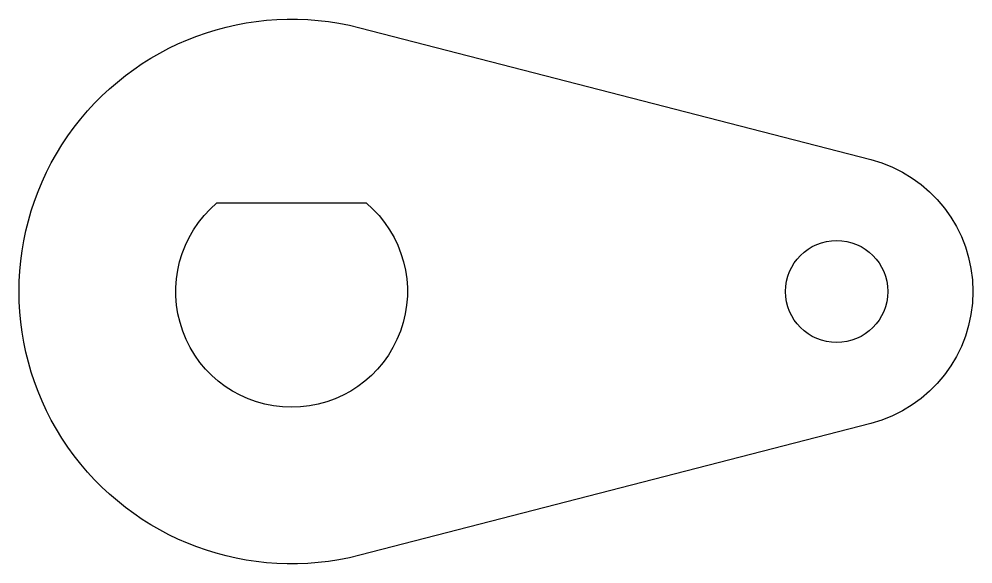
# Model space of a CAD drawing. Header units: inches. Extents: x 1.75 to 5.25, y 2.51 to 4.51.
import ezdxf

# ---------------------------------------------------------------- set-up
doc = ezdxf.new("R2010")
doc.units = ezdxf.units.IN
doc.layers.get('0').update_dxf_attribs({"linetype": 'CONTINUOUS'})

msp = doc.modelspace()

# ---------------------------------------------------------------- linework, layer by layer
for points in [[(3, 2.5418, -1.290994), (3, 4.4782), (4.875, 3.9941, -0.774597), (4.875, 3.0259)], [(3.0239, 3.835, -2.738613), (2.4761, 3.835)]]:
    msp.add_lwpolyline(points, format="xyb", close=True)
msp.add_circle((4.75, 3.51), 0.1875)

doc.saveas('drawing.dxf')
